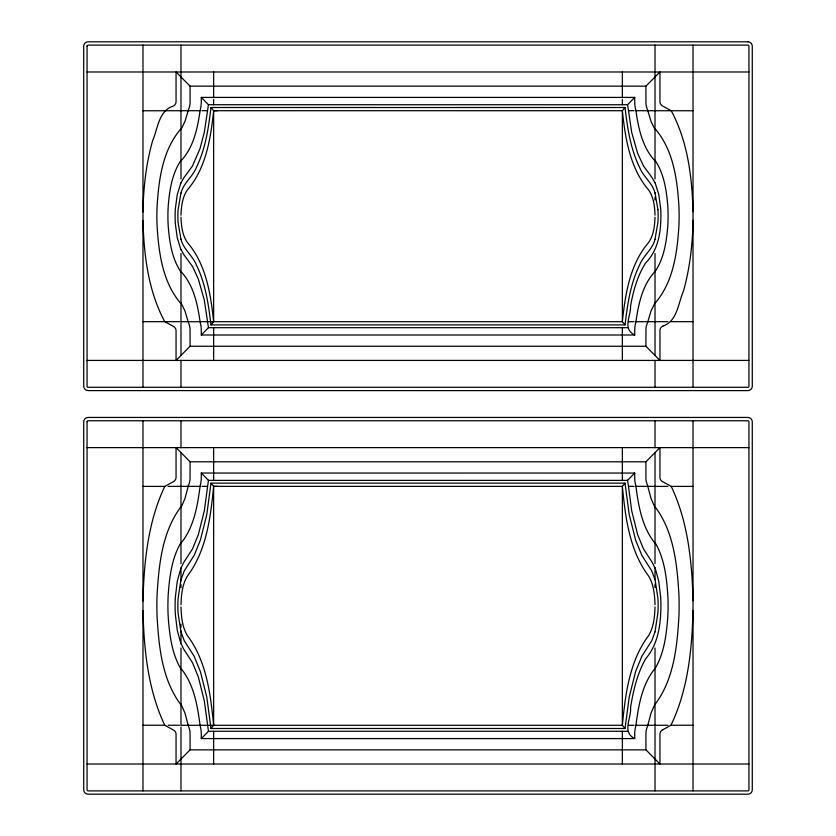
<?xml version="1.0" encoding="UTF-8"?>
<svg xmlns="http://www.w3.org/2000/svg" width="836" height="836" viewBox="0 0 836 836"><rect width="100%" height="100%" fill="white"/><g stroke="black" fill="none" stroke-linecap="round" stroke-linejoin="round"><path stroke-width="1.25" d="M180.984 271.522C193.733 285.18 197.578 304.346 200.149 322.215A30.451 30.451 0 0 1 201.288 330.439L201.298 334.996L634.702 334.996L634.712 330.439A30.451 30.451 0 0 1 635.851 322.215C638.422 304.346 642.267 285.18 655.016 271.522M180.984 668.466C194.077 684.538 197.505 705.866 200.149 725.805A30.451 30.451 0 0 1 201.288 734.029L201.298 738.585L634.702 738.585L634.712 734.029A30.451 30.451 0 0 1 635.851 725.805C638.495 705.866 641.923 684.538 655.016 668.466M142.977 601.021C143.97 562.137 147.909 521.998 164.765 486.416L173.136 481.776A4.849 4.849 0 0 0 176.051 477.325L176.051 447.626L190.085 461.796L190.054 478.923A19.155 19.155 0 0 1 188.508 485.256L184.934 498.622L180.984 507.692M693.023 610.374C691.999 649.363 688.08 689.669 670.942 725.251L662.864 729.703M180.984 604.71C181.328 594.929 182.196 584.542 187.421 576.004C206.576 550.464 210.63 517.223 213.64 486.353L210.975 483.145L625.025 483.145L629.205 514.516L635.6 540.035L641.86 555.397L651.725 570.883L655.016 579.714M655.016 606.936C654.672 616.717 653.804 627.105 648.579 635.632C629.424 661.172 625.37 694.423 622.36 725.293L625.025 728.49L210.975 728.49L206.795 697.12L200.4 671.611L194.14 656.25L184.275 640.763L180.984 631.922L180.984 643.866L177.242 630.24L175.341 614.282A146.519 146.519 0 0 1 175.341 597.385L177.242 581.428L180.984 567.801L180.984 579.473L178.058 598.722A123.414 123.414 0 0 0 178.058 612.945L180.984 632.194M142.977 211.968C143.374 187.985 146.081 163.908 152.601 140.772C157.805 128.849 158.621 110.655 173.136 106.141A4.849 4.849 0 0 0 176.051 101.678L176.051 71.99L180.984 76.954M693.023 220.223C692.626 244.164 689.919 268.178 683.399 291.262C678.163 303.217 677.285 321.442 662.864 326.113M180.984 215.218C181.297 206.523 182.29 197.191 187.421 189.876C206.095 168.161 210.735 138.274 213.64 110.707L210.975 107.51L625.025 107.51C627.481 127.96 630.448 148.818 639.655 167.524C643.375 176.96 652.665 183.053 655.016 193.158M655.016 217.193C654.703 225.887 653.71 235.209 648.579 242.534C629.905 264.249 625.265 294.136 622.36 321.703L625.025 324.901L210.975 324.901C208.519 304.45 205.551 283.582 196.345 264.887C192.625 255.45 183.335 249.358 180.984 239.253M208.467 480.188L204.308 510.848L198.372 534.58L192.531 548.886L183.69 562.523L180.984 568.156M634.702 738.585C621.608 732.064 631.493 718.103 630.574 707.381C633.312 690.64 637.21 673.691 645.622 658.789C656.406 646.458 659.865 629.936 660.659 614A145.872 145.872 0 0 0 660.659 597.144L658.758 581.219L655.016 567.623L655.016 579.275L657.942 598.471A122.871 122.871 0 0 1 657.942 612.663L655.016 631.87M208.467 104.552L204.308 132.339L200.065 148.453L192.531 165.925L183.69 177.974L180.984 182.938M634.702 334.996C621.984 328.705 630.992 316.301 630.574 305.892C633.322 290.959 637.345 275.88 645.622 262.974C656.072 252.556 659.928 237.779 660.659 223.421A113.759 113.759 0 0 0 660.659 208.54L658.758 194.485L655.016 182.478M655.016 543.181C641.923 527.098 638.495 505.77 635.851 485.831A30.451 30.451 0 0 1 634.712 477.607L634.712 473.051L201.288 473.051L201.288 477.607A30.451 30.451 0 0 1 200.149 485.831C197.505 505.77 194.077 527.098 180.984 543.181M655.016 160.888C642.267 147.23 638.422 128.065 635.851 110.195A30.451 30.451 0 0 1 634.712 101.971L634.712 97.415L201.288 97.415L201.288 101.971A30.451 30.451 0 0 1 200.149 110.195C197.578 128.065 193.733 147.23 180.984 160.888M655.016 758.994L645.914 749.85L645.946 732.723A19.155 19.155 0 0 1 647.492 726.39L651.066 713.014L655.016 703.954M210.975 107.51C208.519 127.96 205.551 148.818 196.345 167.524C192.625 176.96 183.335 183.053 180.984 193.158M217.475 110.707L213.64 110.707L213.64 321.703L210.975 324.901M210.975 483.145L206.795 514.516L200.4 540.035L194.14 555.397L184.275 570.883L180.984 579.714M217.475 486.353L213.64 486.353L213.64 725.293L210.975 728.49M625.025 324.901C627.481 304.45 630.448 283.582 639.655 264.887C643.375 255.45 652.665 249.358 655.016 239.253M625.025 728.49L629.205 697.12L635.6 671.611L641.86 656.25L651.725 640.763L655.016 631.922M180.984 77.006L190.085 86.15L190.054 103.277A19.155 19.155 0 0 1 188.508 109.61L184.934 121.554L180.984 129.549M662.854 326.103A4.87 4.87 0 0 0 659.959 330.586L659.949 360.42L645.914 346.261L645.946 329.133A19.155 19.155 0 0 1 647.492 322.8L651.066 310.856L655.016 302.862M180.984 192.949L178.058 209.94A96.244 96.244 0 0 0 178.058 222.501L180.984 239.493M655.016 239.211L657.942 222.251A95.826 95.826 0 0 0 657.942 209.721M180.984 182.635L177.242 194.673L175.341 208.76A114.271 114.271 0 0 0 175.341 223.672L177.242 237.769L180.984 249.797M180.722 631.211L180.984 630.637M180.984 506.752C162.006 531.957 158.83 564.958 157.053 595.462A300.814 300.814 0 0 0 157.053 616.205C158.83 646.709 162.006 679.72 180.984 704.915M655.016 704.424C673.994 679.302 677.17 646.353 678.947 615.923A299.476 299.476 0 0 0 678.947 595.222C677.17 564.781 673.994 531.832 655.016 506.71M180.984 128.734C162.456 150.125 158.715 179.844 157.053 207.056A234.55 234.55 0 0 0 157.053 225.375C158.704 252.608 162.487 282.307 180.984 303.698M655.016 303.28C673.502 281.941 677.306 252.294 678.947 225.124A233.505 233.505 0 0 0 678.947 206.847C677.306 179.677 673.502 150.031 655.016 128.692M180.984 542.585C171.85 557.999 169.603 576.37 168.255 593.926A206.628 206.628 0 0 0 168.255 617.741C169.603 635.297 171.85 653.668 180.984 669.082M655.016 668.675C664.15 653.303 666.396 634.973 667.745 617.449A206.116 206.116 0 0 0 667.964 598.419C666.909 579.338 664.871 559.263 655.016 542.459M180.984 160.376C172.017 173.637 169.572 190.075 168.255 205.708A161.149 161.149 0 0 0 168.255 226.734C169.572 242.356 172.017 258.805 180.984 272.066M655.016 271.71C663.972 258.481 666.428 242.074 667.745 226.472A160.439 160.439 0 0 0 667.745 205.489C666.428 189.897 663.972 173.491 655.016 160.261M625.025 107.51L622.36 110.707L622.36 321.703L180.984 321.703M625.025 483.145L622.36 486.353L622.36 725.293L180.984 725.293L180.984 648.005M627.543 327.691L208.457 327.691L201.298 334.996M627.543 731.281L208.457 731.281L201.298 738.585M180.984 302.862L184.934 310.856L188.508 322.8A19.155 19.155 0 0 1 190.054 329.133L190.085 346.261L176.051 360.42L176.051 330.722A4.849 4.849 0 0 0 173.146 326.27L164.765 321.661C148.139 290.823 143.917 254.99 142.977 220.464M655.016 76.954L659.949 71.99L659.949 101.678A4.849 4.849 0 0 0 662.854 106.141L671.235 110.749C687.84 141.524 692.093 177.274 693.023 211.748M180.984 759.046L176.051 764.01L176.051 734.322A4.849 4.849 0 0 0 173.146 729.859L164.765 725.251C147.909 689.679 143.97 649.541 142.977 610.646M655.016 507.692L651.066 498.622L647.492 485.256A19.155 19.155 0 0 1 645.946 478.923L645.914 461.796L659.949 447.626L659.949 477.325A4.849 4.849 0 0 0 662.854 481.787L671.235 486.395C688.07 521.894 692.03 561.949 693.023 600.77M634.712 97.415L627.543 104.719L624.743 104.74L208.457 104.719L201.288 97.415M655.016 129.549L651.066 121.554L647.492 109.61A19.155 19.155 0 0 1 645.946 103.277L645.914 86.15L655.016 77.006M180.984 758.994L190.085 749.85L190.054 732.723A19.155 19.155 0 0 0 188.508 726.39L184.934 713.014L180.984 703.954M634.712 473.051L627.543 480.366L624.743 480.386L208.457 480.366L201.288 473.051M87.048 71.99L748.952 71.99M190.085 86.15L645.914 86.15M142.977 110.78L187.786 110.707M187.985 110.707L199.992 110.707M201.957 110.707L207.516 110.707M213.64 110.707L622.36 110.707C625.265 138.274 629.905 168.161 648.579 189.876C653.71 197.191 654.703 206.523 655.016 215.218M627.533 104.552L628.484 110.707L634.043 110.707M636.008 110.707L693.023 110.749M142.977 321.661L179.562 321.661M628.484 321.703L634.043 321.703M636.008 321.703L648.015 321.703M648.213 321.703L667.954 321.661M670.942 321.661L693.023 321.661M190.085 346.261L645.914 346.261M87.048 360.42L748.952 360.42M87.048 447.626L748.952 447.626M190.085 461.796L645.914 461.796M142.977 486.395L164.765 486.416M168.161 486.395L187.786 486.353M187.985 486.353L199.992 486.353M201.957 486.353L207.516 486.353M213.64 486.353L622.36 486.353C625.37 517.223 629.424 550.464 648.579 576.004C653.804 584.542 654.672 594.929 655.016 604.71M627.533 480.188L628.484 486.353L634.043 486.353M636.008 486.353L667.839 486.416M671.235 486.395L693.023 486.416M142.977 725.251L164.765 725.251M168.161 725.251L179.562 725.251M628.484 725.293L634.043 725.293M636.008 725.293L648.015 725.293M648.213 725.293L667.954 725.251M670.942 725.251L693.023 725.251M190.085 749.85L645.914 749.85M87.048 764.01L748.952 764.01M655.016 759.015L659.949 764.01L659.949 734.175A4.87 4.87 0 0 1 662.854 729.692M655.016 182.938L652.31 177.974L643.469 165.925L637.628 153.301L631.692 132.339L628.484 110.707M180.984 249.473L183.69 254.437L192.531 266.485L198.372 279.109L204.308 300.072L208.457 327.691M180.722 580.466L180.984 581.03M655.016 568.156L652.31 562.523L643.469 548.886L637.628 534.58L631.692 510.848L628.484 486.353M180.984 643.49L183.69 649.112L192.531 662.76L198.372 677.055L204.308 700.798L208.457 731.281M655.016 192.761L657.942 209.721M213.64 321.703C210.735 294.136 206.095 264.249 187.421 242.534C182.29 235.209 181.297 225.887 180.984 217.193M213.64 725.293C210.63 694.423 206.576 661.172 187.421 635.632C182.196 627.105 181.328 616.717 180.984 606.936M693.023 45.113L693.023 387.298M693.023 420.748L693.023 790.887M655.016 45.113L655.016 178.956M655.016 197.056L655.016 200.065M655.016 253.454L655.016 355.425M655.016 360.42L655.016 387.298M655.016 420.748L655.016 447.626M655.016 452.6L655.016 563.642M655.016 584.124L655.016 587.541M655.016 648.005L655.016 790.887M622.36 71.99L622.36 97.415M622.36 99.421L622.36 104.74M622.36 327.67L622.36 360.42M622.36 447.626L622.36 480.386M622.36 731.26L622.36 764.01M213.64 71.99L213.64 97.415M213.64 99.421L213.64 104.74M213.64 327.67L213.64 360.42M213.64 447.626L213.64 480.386M213.64 731.26L213.64 764.01M180.984 45.113L180.984 178.956M180.984 253.454L180.984 321.181M180.984 322.675L180.984 355.457M180.984 360.42L180.984 387.298M180.984 420.748L180.984 447.626M180.984 452.6L180.984 563.642M180.984 584.343L180.984 587.541M180.984 624.095L180.984 627.324M180.984 726.975L180.984 790.887M142.977 45.113L142.977 387.298M142.977 420.748L142.977 790.887M87.059 46.137L87.059 386.274A1.108 1.108 0 0 0 88.093 387.298L747.907 387.298A1.108 1.108 0 0 0 748.941 386.274L748.941 46.137A1.108 1.108 0 0 0 747.907 45.113L88.093 45.113A1.108 1.108 0 0 0 87.059 46.137M87.059 421.783L87.059 789.863A1.108 1.108 0 0 0 88.093 790.887L747.907 790.887A1.108 1.108 0 0 0 748.941 789.863L748.941 421.783A1.108 1.108 0 0 0 747.907 420.759L88.093 420.759A1.108 1.108 0 0 0 87.059 421.783M747.833 41.8L88.167 41.8A4.431 4.431 0 0 0 83.715 46.21L83.725 386.201A4.431 4.431 0 0 0 88.167 390.6L747.833 390.611A4.431 4.431 0 0 0 752.285 386.201L752.275 46.21A4.431 4.431 0 0 0 747.833 41.81M747.833 417.446L88.167 417.446A4.431 4.431 0 0 0 83.715 421.856L83.725 789.79A4.431 4.431 0 0 0 88.167 794.19L747.833 794.2A4.431 4.431 0 0 0 752.285 789.79L752.275 421.856A4.431 4.431 0 0 0 747.833 417.446"/></g></svg>
